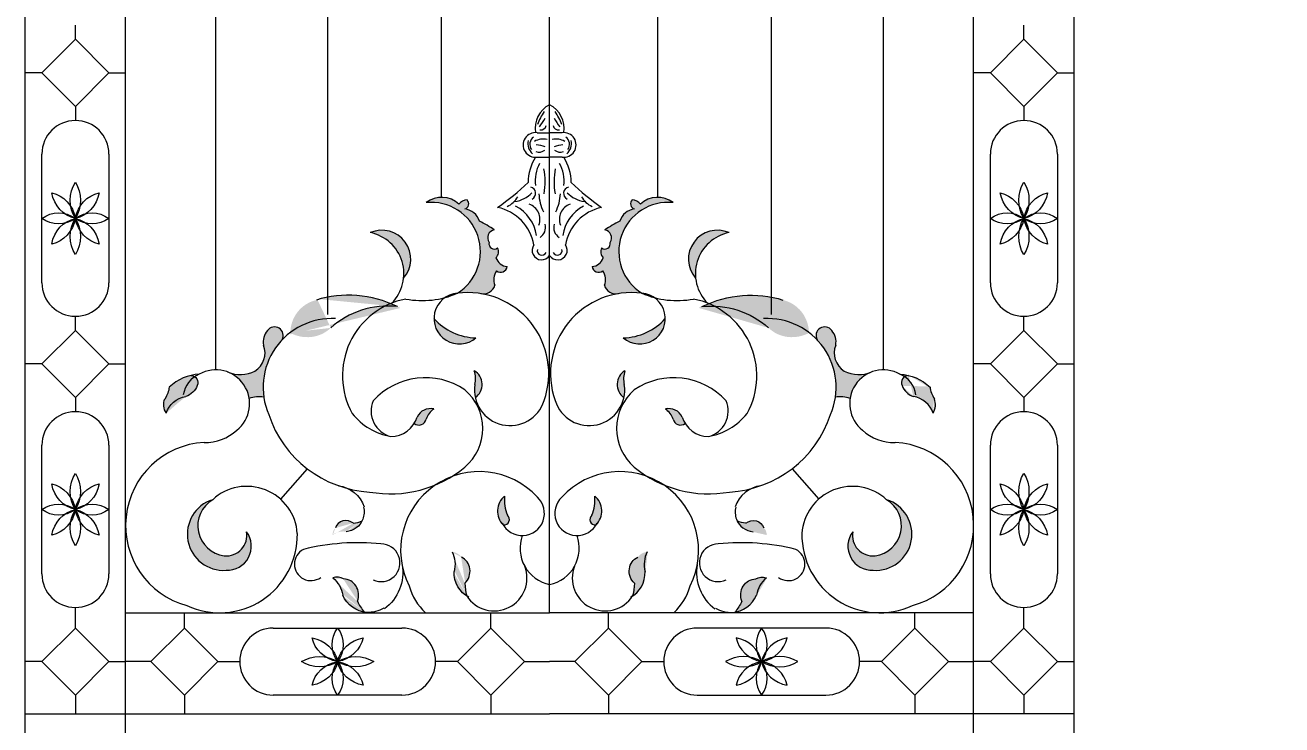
# Model space of a CAD drawing. Header units: inches. Extents: x 16.4 to 39.1, y 11.1 to 26.9.
# Drawn here: x 24.134 to 24.82, y 19.775 to 20.157 of the extents above; entities that cross this region are included whole.
import ezdxf

# ---------------------------------------------------------------- set-up
doc = ezdxf.new("R2010")
doc.units = ezdxf.units.IN
doc.header["$MEASUREMENT"] = 0
doc.styles.get("Standard").update_dxf_attribs({"font": 'arial.ttf'})
doc.dimstyles.get("Standard").update_dxf_attribs({"dimtxt": 0.1, "dimasz": 0.18, "dimexe": 0.18, "dimexo": 0.0625, "dimgap": 0.09, "dimtad": 0, "dimtoh": 1, "dimdec": 4, "dimzin": 0, "dimdsep": 46, "dimtxsty": 'Standard', "dimblk": 'OBLIQUE', "dimcen": 0.09, "dimadec": 0, "dimazin": 0, "dimtfac": 1, "dimtdec": 4, "dimtofl": 0, "dimtmove": 0, "dimatfit": 3, "dimldrblk": 'OBLIQUE', "dimfxl": 1, "dimtolj": 1, "dimtzin": 0, "dimarcsym": 0})

# ---------------------------------------------------------------- blocks, each defined once
blk = doc.blocks.new('_Oblique')
at = {"color": 0, "linetype": 'ByBlock', "lineweight": -2}
blk.add_line((-0.5, -0.5), (0.5, 0.5), dxfattribs=at)
blk = doc.blocks.new('*D5')
at = {"color": 0, "lineweight": -2, "transparency": 16777216}
for p, q in [((24.76922, 21.59037), (25.18957, 21.59037)), ((25.00957, 21.59037), (25.00957, 20.88539)), ((25.00957, 19.59468), (25.00957, 20.29966)), ((24.76922, 19.59468), (25.18957, 19.59468))]:
    blk.add_line(p, q, dxfattribs=at)
at = {"layer": 'Defpoints', "color": 0, "lineweight": 9, "transparency": 16777216}
for p in [(24.70672, 21.59037), (25.00957, 21.59037), (24.70672, 19.59468)]:
    blk.add_point(p, dxfattribs=at)
at = {"color": 0, "lineweight": -2, "transparency": 16777216, "xscale": 0.18, "yscale": 0.18, "zscale": 0.18}
for p, rotation in [((25.00957, 21.59037), 90), ((25.00957, 19.59468), 270)]:
    blk.add_blockref('_Oblique', p, dxfattribs=dict(at, rotation=rotation))
at = {"color": 0, "lineweight": 9, "transparency": 16777216, "insert": (25.00957, 20.59252), "char_height": 0.1, "attachment_point": 5, "rotation": 90}
blk.add_mtext('\\A1;1.9957', dxfattribs=at)

msp = doc.modelspace()

# ---------------------------------------------------------------- hatches: boundary and pattern name
at = {"lineweight": 9}
for points in [[(24.36993, 20.01015, -0.077535), (24.38355, 20.00981, 0.366095), (24.39041, 20.01454, -0.26272), (24.39131, 20.02232, 0.575464), (24.39715, 20.02472, -0.301698), (24.39101, 20.02951, 0.333691), (24.39191, 20.0349, -0.709224), (24.38726, 20.03789, -0.542457), (24.39011, 20.04478, 0.022486), (24.38201, 20.04957, 0.2823), (24.37407, 20.05616, 0.550556), (24.37527, 20.0611, 0.239922), (24.37077, 20.05871, 0.372227), (24.3529, 20.05961, -0.79377)], [(24.48772, 20.05961, 0.372227), (24.46985, 20.05871, 0.239922), (24.46535, 20.0611, 0.550556), (24.46655, 20.05616, 0.2823), (24.45861, 20.04957, 0.022486), (24.45051, 20.04478, -0.542457), (24.45336, 20.03789, -0.709224), (24.44872, 20.0349, 0.333691), (24.44961, 20.02951, -0.301698), (24.44347, 20.02472, 0.575464), (24.44932, 20.02232, -0.26272), (24.45021, 20.01454, 0.366095), (24.45708, 20.00981, -0.077535), (24.47069, 20.01015, -0.79377)], [(24.34058, 20.0183, 0.802898), (24.32237, 20.04323, -0.388891)], [(24.51826, 20.04323, 0.802898), (24.50004, 20.0183, -0.388891)], [(24.25626, 19.9527, -0.125173), (24.26424, 19.95338, -0.230821), (24.27423, 19.98472, 1.016502), (24.26599, 19.98929, -0.027538), (24.26626, 19.98973, 0.240693), (24.26412, 19.98186, -0.358479), (24.25941, 19.96764, -0.212512), (24.24543, 19.96677, -0.256221)], [(24.35715, 19.99632, 0.642192), (24.3801, 19.98582, -0.20785)], [(24.46053, 19.98582, 0.642192), (24.48347, 19.99632, -0.20785)], [(24.59519, 19.96677, -0.212512), (24.58122, 19.96764, -0.358479), (24.57651, 19.98186, 0.253258), (24.57407, 19.99004, -0.011842), (24.57437, 19.98973, 0.962034), (24.5664, 19.98472, -0.230821), (24.57639, 19.95338, -0.125173), (24.58436, 19.9527, -0.256221)], [(24.37917, 19.96788, -0.144461), (24.37953, 19.96027, 0.093146), (24.37976, 19.9531, 0.539707)], [(24.46086, 19.9531, 0.093146), (24.4611, 19.96027, -0.144461), (24.46145, 19.96788, 0.539707)], [(24.35285, 19.94142, -0.162336), (24.35707, 19.94695, 0.358937), (24.34795, 19.94255, -0.065624), (24.34634, 19.93898, 0.538744)], [(24.49428, 19.93898, -0.065624), (24.49267, 19.94255, 0.358937), (24.48356, 19.94695, -0.162336), (24.48778, 19.94142, 0.538744)], [(24.23631, 19.89745, 0.889055), (24.24362, 19.8589, 0.634412), (24.2548, 19.87995, -0.501542), (24.24264, 19.86682, -0.714869)], [(24.39722, 19.88899, -0.128168), (24.3957, 19.89944, 0.444622), (24.39498, 19.88369, 0.752033)], [(24.44341, 19.88899, 0.752033), (24.44564, 19.88369, 0.444622), (24.44492, 19.89944, -0.128168)], [(24.59799, 19.86682, -0.501542), (24.58582, 19.87995, 0.634412), (24.597, 19.8589, 0.889055), (24.60431, 19.89745, -0.714869)]]:
    msp.add_hatch(color=256, dxfattribs=at).paths.add_polyline_path(points)
h = msp.add_hatch(color=256, dxfattribs=at)
edge = h.paths.add_edge_path()
edge.add_ellipse((24.33588, 19.95257), major_axis=(0.03475, -0.03898), ratio=0.92634, start_angle=134.60221, end_angle=180.54934)
edge.add_ellipse((24.28654, 20.00605), major_axis=(0.01368, -0.01534), ratio=0.92634, start_angle=292.68346, end_angle=362.353, ccw=False)
edge.add_ellipse((24.29897, 19.98652), major_axis=(0.01406, -0.01577), ratio=0.92634, start_angle=153.47716, end_angle=225.07045, ccw=False)
edge.add_ellipse((24.3148, 19.94828), major_axis=(0.0418, -0.04689), ratio=0.92634, start_angle=114.29227, end_angle=157.38507, ccw=False)
h = msp.add_hatch(color=256, dxfattribs=at)
edge = h.paths.add_edge_path()
edge.add_ellipse((24.50474, 19.95257), major_axis=(-0.03475, -0.03898), ratio=0.92634, start_angle=179.45066, end_angle=225.39779, ccw=False)
edge.add_ellipse((24.55409, 20.00605), major_axis=(-0.01368, -0.01534), ratio=0.92634, start_angle=-2.353, end_angle=67.31654)
edge.add_ellipse((24.54165, 19.98652), major_axis=(-0.01406, -0.01577), ratio=0.92634, start_angle=134.92955, end_angle=206.52284)
edge.add_ellipse((24.52582, 19.94828), major_axis=(-0.0418, -0.04689), ratio=0.92634, start_angle=202.61493, end_angle=245.70773)
h = msp.add_hatch(color=256, dxfattribs=at)
edge = h.paths.add_edge_path()
edge.add_ellipse((24.21912, 19.96214), major_axis=(0.00847, 0.00414), ratio=0.92634, start_angle=261.54287, end_angle=316.3402)
edge.add_ellipse((24.22376, 19.96108), major_axis=(0.00406, 0.00199), ratio=0.92634, start_angle=-46.39701, end_angle=56.92173)
edge.add_ellipse((24.22897, 19.94302), major_axis=(0.02197, 0.01073), ratio=0.92634, start_angle=76.49144, end_angle=108.48188)
edge.add_ellipse((24.19849, 19.95946), major_axis=(0.0129, 0.0063), ratio=0.92634, start_angle=301.52874, end_angle=329.88088, ccw=False)
edge.add_ellipse((24.21956, 19.94994), major_axis=(0.00904, 0.00441), ratio=0.92634, start_angle=136.02906, end_angle=185.53379)
edge.add_ellipse((24.22296, 19.94197), major_axis=(0.01143, 0.00558), ratio=0.92634, start_angle=71.56783, end_angle=138.79946, ccw=False)
h = msp.add_hatch(color=256, dxfattribs=at)
edge = h.paths.add_edge_path()
edge.add_ellipse((24.6215, 19.96214), major_axis=(-0.00847, 0.00414), ratio=0.92634, start_angle=43.6598, end_angle=98.45713, ccw=False)
edge.add_ellipse((24.61686, 19.96108), major_axis=(-0.00406, 0.00199), ratio=0.92634, start_angle=303.07827, end_angle=406.39701, ccw=False)
edge.add_ellipse((24.61165, 19.94302), major_axis=(-0.02197, 0.01073), ratio=0.92634, start_angle=251.51812, end_angle=283.50856, ccw=False)
edge.add_ellipse((24.64213, 19.95946), major_axis=(-0.0129, 0.0063), ratio=0.92634, start_angle=30.11912, end_angle=58.47126)
edge.add_ellipse((24.62107, 19.94994), major_axis=(-0.00904, 0.00441), ratio=0.92634, start_angle=174.46621, end_angle=223.97094, ccw=False)
edge.add_ellipse((24.61766, 19.94197), major_axis=(-0.01143, 0.00558), ratio=0.92634, start_angle=221.20054, end_angle=288.43217)
h = msp.add_hatch(color=256, dxfattribs=at)
edge = h.paths.add_edge_path()
edge.add_ellipse((24.30743, 19.87801), major_axis=(-0.00447, 0.00365), ratio=0.92634, start_angle=353.12629, end_angle=397.75061, ccw=False)
edge.add_ellipse((24.30946, 19.87977), major_axis=(-0.00509, 0.00415), ratio=0.92634, start_angle=271.7919, end_angle=379.37109, ccw=False)
edge.add_ellipse((24.30979, 19.90194), major_axis=(-0.01413, 0.01154), ratio=0.92634, start_angle=138.02952, end_angle=154.27041)
edge.add_ellipse((24.30716, 19.89158), major_axis=(-0.00944, 0.00771), ratio=0.92634, start_angle=137.04863, end_angle=192.03429, ccw=False)
edge.add_ellipse((24.30849, 19.86917), major_axis=(-0.00884, 0.00722), ratio=0.92634, start_angle=-56.58752, end_angle=-15.87348)
h = msp.add_hatch(color=256, dxfattribs=at)
edge = h.paths.add_edge_path()
edge.add_ellipse((24.5332, 19.87801), major_axis=(0.00447, 0.00365), ratio=0.92634, start_angle=-37.75061, end_angle=6.87371)
edge.add_ellipse((24.53116, 19.87977), major_axis=(0.00509, 0.00415), ratio=0.92634, start_angle=-19.37109, end_angle=88.2081)
edge.add_ellipse((24.53083, 19.90194), major_axis=(0.01413, 0.01154), ratio=0.92634, start_angle=205.72959, end_angle=221.97048, ccw=False)
edge.add_ellipse((24.53346, 19.89158), major_axis=(0.00944, 0.00771), ratio=0.92634, start_angle=167.96571, end_angle=222.95137)
edge.add_ellipse((24.53213, 19.86917), major_axis=(0.00884, 0.00722), ratio=0.92634, start_angle=375.87348, end_angle=416.58752, ccw=False)
h = msp.add_hatch(color=256, dxfattribs=at)
edge = h.paths.add_edge_path()
edge.add_ellipse((24.36564, 19.86104), major_axis=(0.00594, 0.00573), ratio=0.92634, start_angle=353.12629, end_angle=397.75061, ccw=False)
edge.add_ellipse((24.3678, 19.85785), major_axis=(0.00675, 0.00651), ratio=0.92634, start_angle=271.7919, end_angle=379.37109, ccw=False)
edge.add_ellipse((24.39919, 19.85363), major_axis=(0.01876, 0.01808), ratio=0.92634, start_angle=138.02952, end_angle=154.27041)
edge.add_ellipse((24.38494, 19.85912), major_axis=(0.01253, 0.01208), ratio=0.92634, start_angle=137.04863, end_angle=192.03429, ccw=False)
edge.add_ellipse((24.35293, 19.86103), major_axis=(0.01174, 0.01132), ratio=0.92634, start_angle=-56.58752, end_angle=-15.87348)
h = msp.add_hatch(color=256, dxfattribs=at)
edge = h.paths.add_edge_path()
edge.add_ellipse((24.47499, 19.86104), major_axis=(-0.00594, 0.00573), ratio=0.92634, start_angle=-37.75061, end_angle=6.87371)
edge.add_ellipse((24.47282, 19.85785), major_axis=(-0.00675, 0.00651), ratio=0.92634, start_angle=-19.37109, end_angle=88.2081)
edge.add_ellipse((24.44144, 19.85363), major_axis=(-0.01876, 0.01808), ratio=0.92634, start_angle=205.72959, end_angle=221.97048, ccw=False)
edge.add_ellipse((24.45568, 19.85912), major_axis=(-0.01253, 0.01208), ratio=0.92634, start_angle=167.96571, end_angle=222.95137)
edge.add_ellipse((24.48769, 19.86103), major_axis=(-0.01174, 0.01132), ratio=0.92634, start_angle=375.87348, end_angle=416.58752, ccw=False)
h = msp.add_hatch(color=256, dxfattribs=at)
edge = h.paths.add_edge_path()
edge.add_ellipse((24.30389, 19.84693), major_axis=(0.00305, 0.00767), ratio=0.92634, start_angle=353.12629, end_angle=397.75061, ccw=False)
edge.add_ellipse((24.30718, 19.84492), major_axis=(0.00347, 0.00871), ratio=0.92634, start_angle=271.7919, end_angle=379.37109, ccw=False)
edge.add_ellipse((24.33752, 19.854), major_axis=(0.00964, 0.02421), ratio=0.92634, start_angle=138.02952, end_angle=154.27041)
edge.add_ellipse((24.32227, 19.85313), major_axis=(0.00644, 0.01617), ratio=0.92634, start_angle=137.04863, end_angle=192.03429, ccw=False)
edge.add_ellipse((24.29232, 19.84169), major_axis=(0.00603, 0.01515), ratio=0.92634, start_angle=-56.58752, end_angle=-15.87348)
h = msp.add_hatch(color=256, dxfattribs=at)
edge = h.paths.add_edge_path()
edge.add_ellipse((24.53673, 19.84693), major_axis=(-0.00305, 0.00767), ratio=0.92634, start_angle=-37.75061, end_angle=6.87371)
edge.add_ellipse((24.53345, 19.84492), major_axis=(-0.00347, 0.00871), ratio=0.92634, start_angle=-19.37109, end_angle=88.2081)
edge.add_ellipse((24.50311, 19.854), major_axis=(-0.00964, 0.02421), ratio=0.92634, start_angle=205.72959, end_angle=221.97048, ccw=False)
edge.add_ellipse((24.51835, 19.85313), major_axis=(-0.00644, 0.01617), ratio=0.92634, start_angle=167.96571, end_angle=222.95137)
edge.add_ellipse((24.54831, 19.84169), major_axis=(-0.00603, 0.01515), ratio=0.92634, start_angle=375.87348, end_angle=416.58752, ccw=False)

# ---------------------------------------------------------------- linework, layer by layer
for p, q in [((24.1339, 19.59468), (24.1339, 20.63338)), ((24.18879, 19.59468), (24.18879, 20.63338)), ((24.65184, 19.59468), (24.65184, 20.63338)), ((24.70672, 19.59468), (24.70672, 20.63338)), ((24.42031, 19.83568), (24.42031, 20.5785)), ((24.23802, 19.96833), (24.23802, 20.52754)), ((24.60261, 19.96833), (24.60261, 20.52754)), ((24.29912, 19.99855), (24.29912, 20.43905)), ((24.5415, 19.99855), (24.5415, 20.43905)), ((24.36132, 20.0625), (24.36132, 20.40602)), ((24.47931, 20.0625), (24.47931, 20.40602)), ((24.16135, 20.14879), (24.16135, 20.15651)), ((24.67928, 20.14879), (24.67928, 20.15651)), ((24.16135, 20.14879), (24.14304, 20.13048)), ((24.17965, 20.13048), (24.16135, 20.14879)), ((24.67928, 20.14879), (24.66097, 20.13048)), ((24.69759, 20.13048), (24.67928, 20.14879)), ((24.14304, 20.13048), (24.1339, 20.13048)), ((24.14304, 20.13048), (24.16135, 20.11217)), ((24.16135, 20.11217), (24.17965, 20.13048)), ((24.17965, 20.13048), (24.18879, 20.13048)), ((24.66097, 20.13048), (24.65184, 20.13048)), ((24.66097, 20.13048), (24.67928, 20.11217)), ((24.67928, 20.11217), (24.69759, 20.13048)), ((24.69759, 20.13048), (24.70672, 20.13048)), ((24.16135, 20.11217), (24.16135, 20.10445)), ((24.16135, 20.11217), (24.16135, 20.10445)), ((24.67928, 20.11217), (24.67928, 20.10445)), ((24.67928, 20.11217), (24.67928, 20.10445)), ((24.41351, 20.09776), (24.42031, 20.09776)), ((24.42711, 20.09776), (24.42031, 20.09776)), ((24.14304, 20.051), (24.14304, 20.08614)), ((24.17965, 20.08614), (24.17965, 20.051)), ((24.41351, 20.08447), (24.42031, 20.08447)), ((24.42711, 20.08447), (24.42031, 20.08447)), ((24.66097, 20.051), (24.66097, 20.08614)), ((24.69759, 20.08614), (24.69759, 20.051)), ((24.14304, 20.01586), (24.14304, 20.051)), ((24.17965, 20.051), (24.17965, 20.01586)), ((24.66097, 20.01586), (24.66097, 20.051)), ((24.69759, 20.051), (24.69759, 20.01586)), ((24.16135, 19.98983), (24.16135, 19.99755)), ((24.67928, 19.98983), (24.67928, 19.99755)), ((24.16135, 19.98983), (24.14304, 19.97152)), ((24.17965, 19.97152), (24.16135, 19.98983)), ((24.67928, 19.98983), (24.66097, 19.97152)), ((24.69759, 19.97152), (24.67928, 19.98983)), ((24.14304, 19.97152), (24.1339, 19.97152)), ((24.14304, 19.97152), (24.16135, 19.95321)), ((24.16135, 19.95321), (24.17965, 19.97152)), ((24.17965, 19.97152), (24.18879, 19.97152)), ((24.66097, 19.97152), (24.65184, 19.97152)), ((24.66097, 19.97152), (24.67928, 19.95321)), ((24.67928, 19.95321), (24.69759, 19.97152)), ((24.69759, 19.97152), (24.70672, 19.97152)), ((24.16135, 19.95321), (24.16135, 19.94549)), ((24.67928, 19.95321), (24.67928, 19.94549)), ((24.14304, 19.89204), (24.14304, 19.92718)), ((24.17965, 19.92718), (24.17965, 19.89204)), ((24.66097, 19.89204), (24.66097, 19.92718)), ((24.69759, 19.92718), (24.69759, 19.89204)), ((24.28795, 19.9143), (24.27331, 19.89779)), ((24.55267, 19.9143), (24.56731, 19.89779)), ((24.14304, 19.8569), (24.14304, 19.89204)), ((24.17965, 19.89204), (24.17965, 19.8569)), ((24.66097, 19.8569), (24.66097, 19.89204)), ((24.69759, 19.89204), (24.69759, 19.8569)), ((24.16135, 19.82737), (24.16135, 19.83859)), ((24.18879, 19.83568), (24.42031, 19.83568)), ((24.22087, 19.82737), (24.22087, 19.83568)), ((24.38822, 19.82737), (24.38822, 19.83568)), ((24.65184, 19.83568), (24.42031, 19.83568)), ((24.4524, 19.82737), (24.4524, 19.83568)), ((24.61975, 19.82737), (24.61975, 19.83568)), ((24.67928, 19.82737), (24.67928, 19.83859)), ((24.14304, 19.80907), (24.16135, 19.82737)), ((24.16135, 19.82737), (24.17965, 19.80907)), ((24.20256, 19.80907), (24.22087, 19.82737)), ((24.22087, 19.82737), (24.23918, 19.80907)), ((24.26941, 19.82737), (24.30455, 19.82737)), ((24.30455, 19.82737), (24.33969, 19.82737)), ((24.38822, 19.82737), (24.36992, 19.80907)), ((24.40653, 19.80907), (24.38822, 19.82737)), ((24.43409, 19.80907), (24.4524, 19.82737)), ((24.4524, 19.82737), (24.47071, 19.80907)), ((24.53607, 19.82737), (24.50094, 19.82737)), ((24.57121, 19.82737), (24.53607, 19.82737)), ((24.61975, 19.82737), (24.60144, 19.80907)), ((24.63806, 19.80907), (24.61975, 19.82737)), ((24.66097, 19.80907), (24.67928, 19.82737)), ((24.67928, 19.82737), (24.69759, 19.80907)), ((24.14304, 19.80907), (24.1339, 19.80907)), ((24.16135, 19.79076), (24.14304, 19.80907)), ((24.17965, 19.80907), (24.16135, 19.79076)), ((24.17965, 19.80907), (24.18879, 19.80907)), ((24.20256, 19.80907), (24.18879, 19.80907)), ((24.22087, 19.79076), (24.20256, 19.80907)), ((24.23918, 19.80907), (24.22087, 19.79076)), ((24.23918, 19.80907), (24.2511, 19.80907)), ((24.36992, 19.80907), (24.358, 19.80907)), ((24.36992, 19.80907), (24.38822, 19.79076)), ((24.38822, 19.79076), (24.40653, 19.80907)), ((24.40653, 19.80907), (24.42031, 19.80907)), ((24.43409, 19.80907), (24.42031, 19.80907)), ((24.4524, 19.79076), (24.43409, 19.80907)), ((24.47071, 19.80907), (24.4524, 19.79076)), ((24.47071, 19.80907), (24.48263, 19.80907)), ((24.60144, 19.80907), (24.58952, 19.80907)), ((24.60144, 19.80907), (24.61975, 19.79076)), ((24.61975, 19.79076), (24.63806, 19.80907)), ((24.63806, 19.80907), (24.65184, 19.80907)), ((24.66097, 19.80907), (24.65184, 19.80907)), ((24.67928, 19.79076), (24.66097, 19.80907)), ((24.69759, 19.80907), (24.67928, 19.79076)), ((24.69759, 19.80907), (24.70672, 19.80907)), ((24.16135, 19.79076), (24.16135, 19.78053)), ((24.22087, 19.79076), (24.22087, 19.78053)), ((24.30455, 19.79076), (24.26941, 19.79076)), ((24.33969, 19.79076), (24.30455, 19.79076)), ((24.38822, 19.79076), (24.38822, 19.78053)), ((24.4524, 19.79076), (24.4524, 19.78053)), ((24.50094, 19.79076), (24.53607, 19.79076)), ((24.53607, 19.79076), (24.57121, 19.79076)), ((24.61975, 19.79076), (24.61975, 19.78053)), ((24.67928, 19.79076), (24.67928, 19.78053)), ((24.1339, 19.78053), (24.42031, 19.78053)), ((24.70672, 19.78053), (24.42031, 19.78053))]:
    msp.add_line(p, q, dxfattribs=at)
for centre, radius, start, end in [((24.4269, 20.10014), 0.01452, 116.99707, 189.18202), ((24.44819, 20.08843), 0.03724, 145.89796, 158.27866), ((24.41372, 20.10014), 0.01452, 350.81798, 63.00293), ((24.39243, 20.08843), 0.03724, 21.72134, 34.10204), ((24.16135, 20.08614), 0.01831, 0, 180), ((24.38231, 20.12634), 0.04116, 321.92695, 329.8866), ((24.41555, 20.10235), 0.00298, 259.21662, 349.18542), ((24.42508, 20.10235), 0.00298, 190.81458, 280.78338), ((24.45831, 20.12634), 0.04116, 210.1134, 218.07305), ((24.67928, 20.08614), 0.01831, 0, 180), ((24.41257, 20.09111), 0.00671, 81.91518, 278.08482), ((24.41549, 20.0918), 0.0071, 166.64057, 230.24911), ((24.41436, 20.09143), 0.00488, 125.70232, 215.74177), ((24.41659, 20.08571), 0.0086, 74.51126, 121.73764), ((24.42403, 20.08571), 0.0086, 58.26236, 105.48874), ((24.42806, 20.09111), 0.00671, 261.91518, 98.08482), ((24.42627, 20.09143), 0.00488, 324.25823, 54.29768), ((24.42513, 20.0918), 0.0071, 309.75089, 13.35943), ((24.41444, 20.09228), 0.0051, 250.75618, 308.6886), ((24.41183, 20.07237), 0.01875, 71.07935, 86.31359), ((24.42879, 20.07237), 0.01875, 93.68641, 108.92065), ((24.42618, 20.09228), 0.0051, 231.3114, 289.24382), ((24.43417, 20.07066), 0.0256, 147.53682, 180), ((24.43178, 20.07169), 0.01935, 151.02965, 188.11693), ((24.40884, 20.07169), 0.01935, 351.88307, 28.97035), ((24.40646, 20.07066), 0.0256, 0, 32.46318), ((24.37831, 20.07092), 0.03957, 350.66249, 10.50706), ((24.46232, 20.07092), 0.03957, 169.49294, 189.33751), ((24.32191, 20.15953), 0.12413, 304.32889, 314.27975), ((24.40917, 20.06469), 0.00352, 297.72333, 76.83361), ((24.43145, 20.06469), 0.00352, 103.16639, 242.27667), ((24.51872, 20.15953), 0.12413, 225.72025, 235.67111), ((24.36132, 20.04882), 0.01368, 46.27791, 127.9444), ((24.35565, 20.03289), 0.02686, 302.11913, 95.88514), ((24.37537, 20.05549), 0.00561, 91.064, 145.02995), ((24.37311, 20.05901), 0.00301, 288.68857, 44.02958), ((24.39245, 20.06836), 0.01181, 293.56805, 332.04928), ((24.39918, 20.07569), 0.01566, 277.93287, 317.20302), ((24.43851, 20.06536), 0.0241, 182.38562, 206.47339), ((24.40211, 20.06536), 0.0241, 333.52661, 357.61438), ((24.44144, 20.07569), 0.01566, 222.79698, 262.06713), ((24.44818, 20.06836), 0.01181, 207.95072, 246.43195), ((24.48497, 20.03289), 0.02686, 84.11486, 237.88087), ((24.46752, 20.05901), 0.00301, 135.97042, 251.31143), ((24.46525, 20.05549), 0.00561, 34.97005, 88.936), ((24.47931, 20.04882), 0.01368, 52.0556, 133.72209), ((24.37267, 20.04639), 0.00987, 18.80264, 81.86021), ((24.38649, 20.03195), 0.02565, 10.316, 77.80117), ((24.39162, 20.03837), 0.02181, 8.71683, 62.29758), ((24.40622, 20.05051), 0.00879, 339.1679, 70.58629), ((24.4344, 20.05051), 0.00879, 109.41371, 200.8321), ((24.449, 20.03837), 0.02181, 117.70242, 171.28317), ((24.45414, 20.03195), 0.02565, 102.19883, 169.684), ((24.46795, 20.04639), 0.00987, 98.13979, 161.19736), ((24.33282, 19.95723), 0.10463, 56.79983, 61.95245), ((24.41128, 20.0462), 0.00683, 304.34347, 13.55907), ((24.42935, 20.0462), 0.00683, 166.44093, 235.65653), ((24.5078, 19.95723), 0.10463, 118.04755, 123.20017), ((24.32872, 20.02875), 0.01581, 318.6294, 113.67309), ((24.31787, 20.02082), 0.02285, 315.2692, 78.65252), ((24.39092, 20.04041), 0.00445, 100.57897, 214.49069), ((24.4497, 20.04041), 0.00445, 325.50931, 79.42103), ((24.51191, 20.02875), 0.01581, 66.32691, 221.3706), ((24.52275, 20.02082), 0.02285, 101.34748, 224.7308), ((24.39011, 20.03721), 0.00293, 166.50916, 307.88987), ((24.38787, 20.0328), 0.00455, 313.62274, 27.43638), ((24.41591, 20.03352), 0.00516, 144.13205, 328.61969), ((24.41605, 20.03343), 0.00252, 166.2815, 334.86071), ((24.42472, 20.03352), 0.00516, 211.38031, 35.86795), ((24.42458, 20.03343), 0.00252, 205.13929, 13.7185), ((24.45275, 20.0328), 0.00455, 152.56362, 226.37726), ((24.45051, 20.03721), 0.00293, 232.11013, 13.49084), ((24.39769, 20.03174), 0.00704, 198.48143, 265.63527), ((24.39353, 20.02522), 0.00365, 232.44701, 352.12257), ((24.44293, 20.03174), 0.00704, 274.36473, 341.51857), ((24.44709, 20.02522), 0.00365, 187.87743, 307.55299), ((24.39776, 20.01763), 0.00797, 143.97046, 202.85093), ((24.44287, 20.01763), 0.00797, 337.14907, 36.02954), ((24.16135, 20.01586), 0.01831, 180, 0), ((24.38418, 20.01623), 0.00645, 256.29709, 344.74743), ((24.45644, 20.01623), 0.00645, 195.25257, 283.70291), ((24.67928, 20.01586), 0.01831, 180, 0), ((24.34982, 19.9651), 0.04264, 100.82175, 208.9389), ((24.35072, 20.05431), 0.04816, 259.33636, 293.50739), ((24.37102, 19.99632), 0.01387, 94.50722, 310.83301), ((24.37566, 19.96636), 0.04417, 340.43598, 97.45616), ((24.46496, 19.96636), 0.04417, 82.54384, 199.56402), ((24.4696, 19.99632), 0.01387, 229.16699, 85.49278), ((24.4899, 20.05431), 0.04816, 246.49261, 280.66364), ((24.49081, 19.9651), 0.04264, 331.0611, 79.17825), ((24.30136, 19.95881), 0.03752, 86.81253, 203.32475), ((24.27014, 19.98707), 0.00471, 330.052, 145.61782), ((24.3807, 20.01747), 0.03166, 221.93303, 268.89998), ((24.45992, 20.01747), 0.03166, 271.10002, 318.06697), ((24.53926, 19.95881), 0.03752, 336.67525, 93.18747), ((24.57048, 19.98707), 0.00471, 34.38218, 209.948), ((24.27288, 19.9837), 0.00896, 137.71395, 191.84714), ((24.56774, 19.9837), 0.00896, 348.15286, 42.28605), ((24.25312, 19.97762), 0.01179, 302.22749, 21.11424), ((24.5875, 19.97762), 0.01179, 158.88576, 237.77251), ((24.23468, 19.95257), 0.01457, 112.89883, 171.74896), ((24.23802, 19.94986), 0.01847, 308.26073, 119.17602), ((24.25144, 19.98291), 0.01721, 246.20564, 297.55461), ((24.35243, 19.92537), 0.03865, 55.90959, 137.57433), ((24.37461, 19.9603), 0.00884, 305.56485, 58.98903), ((24.36647, 19.96347), 0.01345, 346.23922, 19.11977), ((24.46601, 19.9603), 0.00884, 121.01097, 234.43515), ((24.47416, 19.96347), 0.01345, 160.88023, 193.76078), ((24.4882, 19.92537), 0.03865, 42.42567, 124.09041), ((24.58918, 19.98291), 0.01721, 242.44539, 293.79436), ((24.60261, 19.94986), 0.01847, 60.82398, 231.73927), ((24.60594, 19.95257), 0.01457, 8.25104, 67.10117), ((24.35604, 19.93632), 0.02774, 310.59957, 49.40043), ((24.39872, 19.9573), 0.01942, 171.20685, 342.81862), ((24.4419, 19.9573), 0.01942, 197.18138, 8.79315), ((24.48459, 19.93632), 0.02774, 130.59957, 229.40043), ((24.26159, 19.93736), 0.01624, 80.63001, 109.16921), ((24.33726, 19.94591), 0.01447, 157.48092, 255.42382), ((24.50336, 19.94591), 0.01447, 284.57618, 22.51908), ((24.57903, 19.93736), 0.01624, 70.83079, 99.36999), ((24.16135, 19.92718), 0.01831, 0, 180), ((24.32555, 19.96328), 0.06175, 198.24339, 266.73384), ((24.33969, 19.96614), 0.03477, 218.55797, 259.95261), ((24.33362, 19.94688), 0.01497, 270, 343.19078), ((24.35518, 19.93922), 0.00796, 76.29501, 155.27468), ((24.36324, 19.93786), 0.01098, 124.1931, 161.07612), ((24.48544, 19.93922), 0.00796, 24.72532, 103.70499), ((24.47738, 19.93786), 0.01098, 18.92388, 55.8069), ((24.507, 19.94688), 0.01497, 196.80922, 270), ((24.50094, 19.96614), 0.03477, 280.04739, 321.44203), ((24.51507, 19.96328), 0.06175, 273.26616, 341.75661), ((24.67928, 19.92718), 0.01831, 0, 180), ((24.23244, 19.95362), 0.02495, 268.18283, 312.97973), ((24.34879, 19.94234), 0.00416, 233.96952, 347.22277), ((24.49183, 19.94234), 0.00416, 192.77723, 306.03048), ((24.60818, 19.95362), 0.02495, 227.02027, 271.81717), ((24.23417, 19.88337), 0.04538, 93.18252, 254.7085), ((24.60646, 19.88337), 0.04538, 285.2915, 86.81748), ((24.33343, 19.96439), 0.06378, 259.71005, 309.60723), ((24.50719, 19.96439), 0.06378, 230.39277, 280.28995), ((24.38191, 19.86984), 0.04295, 42.43591, 206.98487), ((24.45871, 19.86984), 0.04295, 333.01513, 137.56409), ((24.255, 19.87714), 0.0276, 3.81033, 132.62925), ((24.58562, 19.87714), 0.0276, 47.37075, 176.18967), ((24.24224, 19.87861), 0.01975, 107.46402, 274.01947), ((24.24471, 19.88322), 0.01652, 120.55208, 262.79125), ((24.40245, 19.89124), 0.01062, 129.43899, 225.32293), ((24.40534, 19.88997), 0.01212, 205.8312, 46.96093), ((24.4165, 19.89712), 0.02092, 173.63622, 202.8508), ((24.43528, 19.88997), 0.01212, 133.03907, 334.1688), ((24.42413, 19.89712), 0.02092, 337.1492, 6.36378), ((24.43817, 19.89124), 0.01062, 314.67707, 50.56101), ((24.59838, 19.87861), 0.01975, 265.98053, 72.53598), ((24.59591, 19.88322), 0.01652, 277.20875, 59.44792), ((24.39534, 19.88666), 0.003, 263.27955, 51.05698), ((24.44529, 19.88666), 0.003, 128.94302, 276.72045), ((24.24003, 19.8782), 0.04252, 245.2025, 1.04869), ((24.24382, 19.87793), 0.01116, 263.9011, 10.44381), ((24.24426, 19.87206), 0.01317, 267.24167, 36.80788), ((24.31538, 19.75239), 0.12155, 83.94102, 104.05363), ((24.42441, 19.87097), 0.02027, 160.14155, 258.34206), ((24.41622, 19.87097), 0.02027, 281.65794, 19.85845), ((24.52525, 19.75239), 0.12155, 75.94637, 96.05898), ((24.60059, 19.8782), 0.04252, 178.95131, 294.7975), ((24.59636, 19.87206), 0.01317, 143.19212, 272.75833), ((24.5968, 19.87793), 0.01116, 169.55619, 276.0989), ((24.28997, 19.86226), 0.00903, 117.09959, 306.13225), ((24.32829, 19.86298), 0.01028, 245.09292, 90.46923), ((24.51233, 19.86298), 0.01028, 89.53077, 294.90708), ((24.55065, 19.86226), 0.00903, 233.86775, 62.90041), ((24.39003, 19.85461), 0.01789, 212.94235, 21.14932), ((24.45059, 19.85461), 0.01789, 158.85068, 327.05765), ((24.16135, 19.8569), 0.01831, 180, 0), ((24.67928, 19.8569), 0.01831, 180, 0), ((24.37514, 19.85929), 0.03275, 195.84101, 226.13987), ((24.46548, 19.85929), 0.03275, 313.86013, 344.15899), ((24.26941, 19.80907), 0.01831, 90, 270), ((24.33969, 19.80907), 0.01831, 270, 90), ((24.50094, 19.80907), 0.01831, 90, 270), ((24.57121, 19.80907), 0.01831, 270, 90)]:
    msp.add_arc(centre, radius, start, end, dxfattribs=at)
at = {"lineweight": 9, "extrusion": (0, 0, -1)}
for centre, major_axis, start_param, end_param in [((24.175, 20.06088), (0, 0.01775), 4.121913, 5.302865), ((24.14769, 20.06088), (0, 0.01775), 0.98032, 2.161272), ((24.69294, 20.06088), (0, 0.01775), 4.121913, 5.302865), ((24.66562, 20.06088), (0, 0.01775), 0.98032, 2.161272), ((24.16453, 20.06841), (0, 0.01775), 3.336515, 4.517467), ((24.14521, 20.04756), (0, 0.01775), 0.194922, 1.375874), ((24.15816, 20.06841), (0, 0.01775), 1.765718, 2.946671), ((24.17748, 20.04756), (0, 0.01775), -1.375874, -0.194922), ((24.68246, 20.06841), (0, 0.01775), 3.336515, 4.517467), ((24.66315, 20.04756), (0, 0.01775), 0.194922, 1.375874), ((24.67609, 20.06841), (0, 0.01775), 1.765718, 2.946671), ((24.69541, 20.04756), (0, 0.01775), -1.375874, -0.194922), ((24.15219, 20.03625), (0, 0.01775), -0.590476, 0.590476), ((24.1705, 20.03625), (0, 0.01775), -0.590476, 0.590476), ((24.67012, 20.03625), (0, 0.01775), -0.590476, 0.590476), ((24.68843, 20.03625), (0, 0.01775), -0.590476, 0.590476), ((24.15219, 20.06574), (0, 0.01775), 2.551117, 3.732069), ((24.14521, 20.05444), (0, 0.01775), 1.765718, 2.946671), ((24.16453, 20.03358), (0, 0.01775), -1.375874, -0.194922), ((24.175, 20.04112), (0, 0.01775), 4.121913, 5.302865), ((24.14769, 20.04112), (0, 0.01775), 0.98032, 2.161272), ((24.17748, 20.05444), (0, 0.01775), 3.336515, 4.517467), ((24.15816, 20.03358), (0, 0.01775), 0.194922, 1.375874), ((24.1705, 20.06574), (0, 0.01775), 2.551117, 3.732069), ((24.67012, 20.06574), (0, 0.01775), 2.551117, 3.732069), ((24.66315, 20.05444), (0, 0.01775), 1.765718, 2.946671), ((24.68246, 20.03358), (0, 0.01775), -1.375874, -0.194922), ((24.69294, 20.04112), (0, 0.01775), 4.121913, 5.302865), ((24.66562, 20.04112), (0, 0.01775), 0.98032, 2.161272), ((24.69541, 20.05444), (0, 0.01775), 3.336515, 4.517467), ((24.67609, 20.03358), (0, 0.01775), 0.194922, 1.375874), ((24.68843, 20.06574), (0, 0.01775), 2.551117, 3.732069), ((24.52582, 19.94828), (0.0418, 0.04689), -1.146816, -0.394705), ((24.50474, 19.95257), (0.03475, 0.03898), -0.792341, 0.009588), ((24.22376, 19.96108), (0.00406, 0.00199), -0.993472, 0.809781), ((24.61165, 19.94302), (-0.02197, 0.01073), 1.144299, 1.893366), ((24.19849, 19.95946), (0.0129, 0.0063), 0.525678, 1.020516), ((24.21912, 19.96214), (0.00847, 0.00414), 0.762007, 1.718401), ((24.21956, 19.94994), (0.00904, 0.00441), 3.04501, 3.90903), ((24.22296, 19.94197), (0.01143, 0.00558), 3.860678, 5.034091), ((24.175, 19.90192), (0, 0.01775), 4.121913, 5.302865), ((24.14769, 19.90192), (0, 0.01775), 0.98032, 2.161272), ((24.69294, 19.90192), (0, 0.01775), 4.121913, 5.302865), ((24.66562, 19.90192), (0, 0.01775), 0.98032, 2.161272), ((24.16453, 19.90946), (0, 0.01775), 3.336515, 4.517467), ((24.14521, 19.8886), (0, 0.01775), 0.194922, 1.375874), ((24.15816, 19.90946), (0, 0.01775), 1.765718, 2.946671), ((24.17748, 19.8886), (0, 0.01775), -1.375874, -0.194922), ((24.30417, 19.88981), (-0.01245, 0.01017), 0.974533, 2.172252), ((24.68246, 19.90946), (0, 0.01775), 3.336515, 4.517467), ((24.66315, 19.8886), (0, 0.01775), 0.194922, 1.375874), ((24.67609, 19.90946), (0, 0.01775), 1.765718, 2.946671), ((24.69541, 19.8886), (0, 0.01775), -1.375874, -0.194922), ((24.15219, 19.8773), (0, 0.01775), -0.590476, 0.590476), ((24.1705, 19.8773), (0, 0.01775), -0.590476, 0.590476), ((24.67012, 19.8773), (0, 0.01775), -0.590476, 0.590476), ((24.68843, 19.8773), (0, 0.01775), -0.590476, 0.590476), ((24.15219, 19.90679), (0, 0.01775), 2.551117, 3.732069), ((24.14521, 19.89548), (0, 0.01775), 1.765718, 2.946671), ((24.16453, 19.87463), (0, 0.01775), -1.375874, -0.194922), ((24.175, 19.88216), (0, 0.01775), 4.121913, 5.302865), ((24.14769, 19.88216), (0, 0.01775), 0.98032, 2.161272), ((24.17748, 19.89548), (0, 0.01775), 3.336515, 4.517467), ((24.15816, 19.87463), (0, 0.01775), 0.194922, 1.375874), ((24.1705, 19.90679), (0, 0.01775), 2.551117, 3.732069), ((24.30716, 19.89158), (-0.00944, 0.00771), 2.258919, 2.844968), ((24.67012, 19.90679), (0, 0.01775), 2.551117, 3.732069), ((24.66315, 19.89548), (0, 0.01775), 1.765718, 2.946671), ((24.68246, 19.87463), (0, 0.01775), -1.375874, -0.194922), ((24.69294, 19.88216), (0, 0.01775), 4.121913, 5.302865), ((24.66562, 19.88216), (0, 0.01775), 0.98032, 2.161272), ((24.69541, 19.89548), (0, 0.01775), 3.336515, 4.517467), ((24.67609, 19.87463), (0, 0.01775), 0.194922, 1.375874), ((24.68843, 19.90679), (0, 0.01775), 2.551117, 3.732069), ((24.30716, 19.89158), (-0.00944, 0.00771), 2.844968, 3.891236), ((24.53083, 19.90194), (0.01413, 0.01154), 2.40907, 2.692527), ((24.53116, 19.87977), (0.00509, 0.00415), -1.539522, 0.338089), ((24.35293, 19.86103), (0.01174, 0.01132), 0.277044, 0.987639), ((24.31858, 19.85645), (0.0085, 0.02133), 0.974533, 2.172252), ((24.47282, 19.85785), (-0.00675, 0.00651), -1.539522, 0.338089), ((24.29232, 19.84169), (0.00603, 0.01515), 0.277044, 0.987639), ((24.38494, 19.85912), (0.01253, 0.01208), 2.844968, 3.891236), ((24.53345, 19.84492), (-0.00347, 0.00871), -1.539522, 0.338089), ((24.53673, 19.84693), (-0.00305, 0.00767), -0.119969, 0.658873), ((24.44144, 19.85363), (-0.01876, 0.01808), 2.40907, 2.692527), ((24.32227, 19.85313), (0.00644, 0.01617), 2.844968, 3.891236), ((24.50311, 19.854), (-0.00964, 0.02421), 2.40907, 2.692527), ((24.32227, 19.85313), (0.00644, 0.01617), 2.258919, 2.844968), ((24.31929, 19.81822), (0.01775, 0), 2.551117, 3.732069), ((24.2898, 19.81822), (0.01775, 0), -0.590476, 0.590476), ((24.28714, 19.80588), (0.01775, 0), -1.375874, -0.194922), ((24.30799, 19.8252), (0.01775, 0), 1.765718, 2.946671), ((24.30111, 19.8252), (-0.01775, 0), 3.336515, 4.517467), ((24.32196, 19.80588), (0.01775, 0), 3.336515, 4.517467), ((24.29467, 19.79541), (-0.01775, 0), 0.98032, 2.161272), ((24.31443, 19.79541), (0.01775, 0), 4.121913, 5.302865), ((24.29467, 19.82272), (0.01775, 0), 0.98032, 2.161272), ((24.28714, 19.81225), (0.01775, 0), 0.194922, 1.375874), ((24.30799, 19.79293), (-0.01775, 0), 0.194922, 1.375874), ((24.31929, 19.79991), (-0.01775, 0), -0.590476, 0.590476), ((24.2898, 19.79991), (0.01775, 0), -0.590476, 0.590476), ((24.31443, 19.82272), (-0.01775, 0), 4.121913, 5.302865), ((24.30111, 19.79293), (-0.01775, 0), 1.765718, 2.946671), ((24.32196, 19.81225), (-0.01775, 0), -1.375874, -0.194922)]:
    msp.add_ellipse(centre, major_axis=major_axis, ratio=0.92634, start_param=start_param, end_param=end_param, dxfattribs=at)
at = {"lineweight": 9}
for centre, major_axis, start_param, end_param in [((24.3148, 19.94828), (-0.0418, 0.04689), -1.146816, -0.394705), ((24.33588, 19.95257), (-0.03475, 0.03898), -0.792341, 0.009588), ((24.22897, 19.94302), (0.02197, 0.01073), 1.144299, 1.893366), ((24.61686, 19.96108), (-0.00406, 0.00199), -0.993472, 0.809781), ((24.6215, 19.96214), (-0.00847, 0.00414), 0.762007, 1.718401), ((24.64213, 19.95946), (-0.0129, 0.0063), 0.525678, 1.020516), ((24.61766, 19.94197), (-0.01143, 0.00558), 3.860678, 5.034091), ((24.62107, 19.94994), (-0.00904, 0.00441), 3.04501, 3.90903), ((24.53646, 19.88981), (0.01245, 0.01017), 0.974533, 2.172252), ((24.53346, 19.89158), (0.00944, 0.00771), 2.258919, 2.844968), ((24.30946, 19.87977), (-0.00509, 0.00415), -1.539522, 0.338089), ((24.30979, 19.90194), (-0.01413, 0.01154), 2.40907, 2.692527), ((24.53346, 19.89158), (0.00944, 0.00771), 2.844968, 3.891236), ((24.48769, 19.86103), (-0.01174, 0.01132), 0.277044, 0.987639), ((24.3678, 19.85785), (0.00675, 0.00651), -1.539522, 0.338089), ((24.52204, 19.85645), (-0.0085, 0.02133), 0.974533, 2.172252), ((24.30389, 19.84693), (0.00305, 0.00767), -0.119969, 0.658873), ((24.30718, 19.84492), (0.00347, 0.00871), -1.539522, 0.338089), ((24.45568, 19.85912), (-0.01253, 0.01208), 2.844968, 3.891236), ((24.54831, 19.84169), (-0.00603, 0.01515), 0.277044, 0.987639), ((24.39919, 19.85363), (0.01876, 0.01808), 2.40907, 2.692527), ((24.33752, 19.854), (0.00964, 0.02421), 2.40907, 2.692527), ((24.51835, 19.85313), (-0.00644, 0.01617), 2.844968, 3.891236), ((24.51835, 19.85313), (-0.00644, 0.01617), 2.258919, 2.844968), ((24.55082, 19.81822), (-0.01775, 0), -0.590476, 0.590476), ((24.52133, 19.81822), (-0.01775, 0), 2.551117, 3.732069), ((24.51866, 19.80588), (-0.01775, 0), 3.336515, 4.517467), ((24.53951, 19.8252), (0.01775, 0), 3.336515, 4.517467), ((24.53264, 19.8252), (-0.01775, 0), 1.765718, 2.946671), ((24.55349, 19.80588), (-0.01775, 0), -1.375874, -0.194922), ((24.52619, 19.79541), (-0.01775, 0), 4.121913, 5.302865), ((24.54596, 19.79541), (0.01775, 0), 0.98032, 2.161272), ((24.52619, 19.82272), (0.01775, 0), 4.121913, 5.302865), ((24.51866, 19.81225), (0.01775, 0), -1.375874, -0.194922), ((24.53951, 19.79293), (0.01775, 0), 1.765718, 2.946671), ((24.55082, 19.79991), (-0.01775, 0), -0.590476, 0.590476), ((24.54596, 19.82272), (-0.01775, 0), 0.98032, 2.161272), ((24.53264, 19.79293), (0.01775, 0), 0.194922, 1.375874), ((24.55349, 19.81225), (-0.01775, 0), 0.194922, 1.375874), ((24.52133, 19.79991), (0.01775, 0), -0.590476, 0.590476)]:
    msp.add_ellipse(centre, major_axis=major_axis, ratio=0.92634, start_param=start_param, end_param=end_param, dxfattribs=at)

# ---------------------------------------------------------------- dimensions: what is measured, and where the dimension line sits
at = {"color": 41, "lineweight": 9, "true_color": 0xf4ee51}
dim = msp.add_linear_dim(base=(25.00957, 21.59037), p1=(24.70672, 19.59468), p2=(24.70672, 21.59037), angle=90, dimstyle='Standard', dxfattribs=at)
dim.commit()
dim.dimension.update_dxf_attribs({"geometry": '*D5', "text_midpoint": (25.00957, 20.59252)})

doc.saveas('drawing.dxf')
